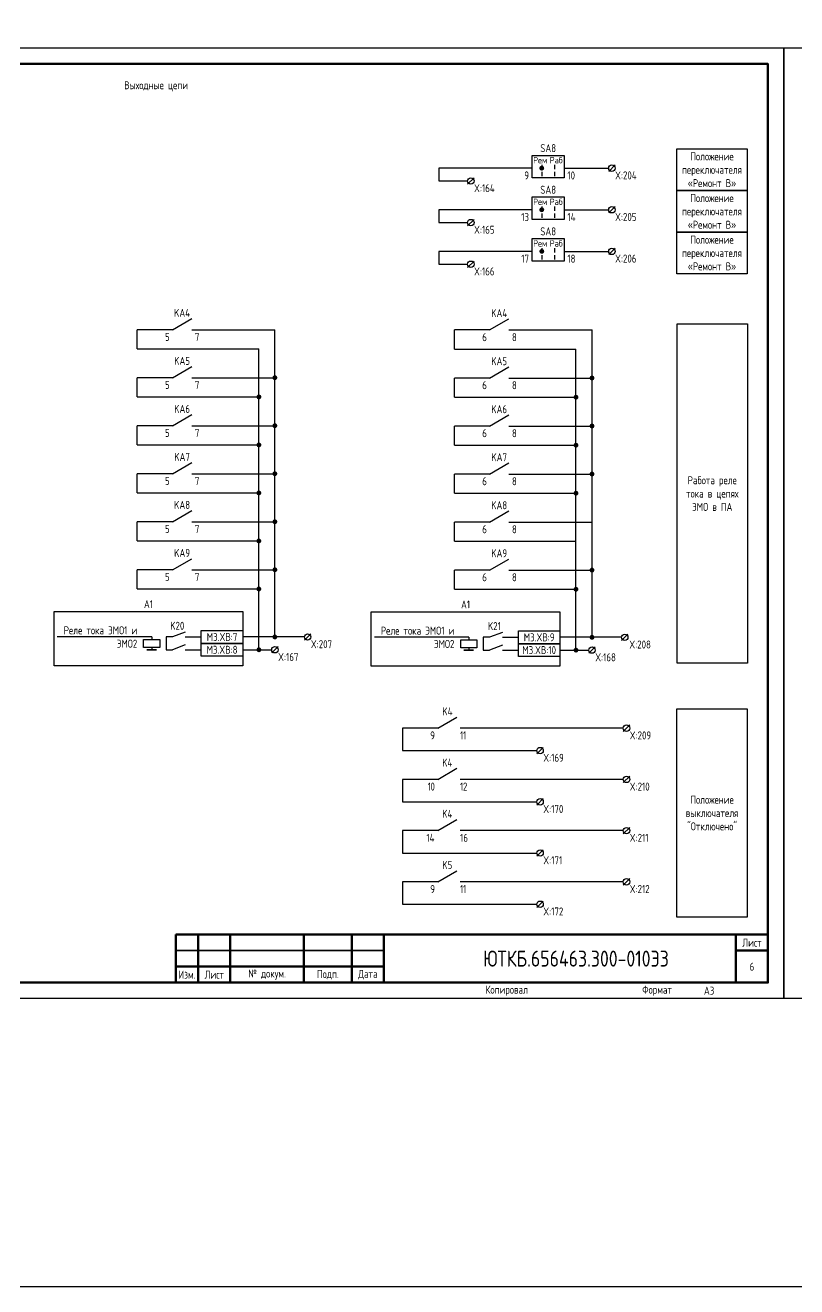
# Model space of a CAD drawing. Header units: millimetres. Extents: x -774 to 4101, y -90 to 618.
# Drawn here: x 2282.9 to 2524, y -90 to 304.1 of the extents above; entities that cross this region are included whole.
import ezdxf

# ---------------------------------------------------------------- set-up
doc = ezdxf.new("R2010")
doc.units = ezdxf.units.MM
doc.styles.add('Gost_type_A', font='GOST_A.TTF')

# ---------------------------------------------------------------- blocks, each defined once
blk = doc.blocks.new('Формат_А3')
blk.add_lwpolyline([(-420, 297), (0, 297), (0, 0), (-420, 0)], close=True)
at = {"lineweight": 50}
blk.add_lwpolyline([(-400, 292), (-5, 292), (-5, 5), (-400, 5)], close=True, dxfattribs=at)
blk = doc.blocks.new('Штамп малый нижний')
at = {"lineweight": 50}
for points in [[(-185, 15), (-178, 15), (-178, 5), (-185, 5)], [(-178, 15), (-168, 15), (-168, 5), (-178, 5)], [(-168, 15), (-145, 15), (-145, 5), (-168, 5)], [(-145, 15), (-130, 15), (-130, 5), (-145, 5)], [(-130, 15), (-120, 15), (-120, 5), (-130, 5)], [(-120, 15), (-10, 15), (-10, 0), (-120, 0)], [(-10, 15), (0, 15), (0, 10), (-10, 10)], [(-10, 10), (0, 10), (0, 0), (-10, 0)], [(-185, 5), (-178, 5), (-178, 0), (-185, 0)], [(-178, 5), (-168, 5), (-168, 0), (-178, 0)], [(-168, 5), (-145, 5), (-145, 0), (-168, 0)], [(-145, 5), (-130, 5), (-130, 0), (-145, 0)], [(-130, 5), (-120, 5), (-120, 0), (-130, 0)]]:
    blk.add_lwpolyline(points, close=True, dxfattribs=at)
for points in [[(-185, 15), (-178, 15), (-178, 10), (-185, 10)], [(-178, 15), (-168, 15), (-168, 10), (-178, 10)], [(-168, 15), (-145, 15), (-145, 10), (-168, 10)], [(-145, 15), (-130, 15), (-130, 10), (-145, 10)], [(-130, 15), (-120, 15), (-120, 10), (-130, 10)], [(-185, 10), (-178, 10), (-178, 5), (-185, 5)], [(-178, 10), (-168, 10), (-168, 5), (-178, 5)], [(-168, 10), (-145, 10), (-145, 5), (-168, 5)], [(-145, 10), (-130, 10), (-130, 5), (-145, 5)], [(-130, 10), (-120, 10), (-120, 5), (-130, 5)]]:
    blk.add_lwpolyline(points, close=True)
at = {"char_height": 2.5, "style": 'Gost_type_A'}
for s, insert, width, attachment_point in [('Лист', (-5, 12.5), 10, 5), ('№ докум.', (-156.5, 2.5), 23, 5), ('Подп.', (-137.5, 2.5), 15, 5), ('Дата', (-125, 2.5), 10, 5), ('Изм.', (-181.5, 2.5), 7, 5), ('Лист', (-173, 2.5), 10, 5), ('Копировал', (-75, -2.53), 13.1202, 6), ('Формат', (-30, -2.53), 13.1202, 6)]:
    blk.add_mtext(s, dxfattribs=dict(at, insert=insert, width=width, attachment_point=attachment_point))
blk = doc.blocks.new('POINT')
at = {"const_width": 0.75}
blk.add_lwpolyline([(-0.375, 0, 1), (0.375, 0, 1)], format="xyb", close=True, dxfattribs=at)
blk = doc.blocks.new('Переключатель_положение')
for p, q in [((2, 1), (2, -0.34)), ((2, -1.14), (2, -2.49))]:
    blk.add_line(p, q)

msp = doc.modelspace()

# ---------------------------------------------------------------- linework, layer by layer
for p, q in [((2467.23, 260.43), (2465.23, 258.43)), ((2441.33, 259.43), (2412.16, 259.43)), ((2412.16, 259.43), (2412.16, 255.43)), ((2423.17, 256.43), (2421.17, 254.43)), ((2412.16, 255.43), (2421.16, 255.43)), ((2441.33, 246.43), (2412.16, 246.43)), ((2412.16, 246.43), (2412.16, 242.43)), ((2467.23, 247.43), (2465.23, 245.43)), ((2412.16, 242.43), (2421.16, 242.43)), ((2423.17, 243.43), (2421.17, 241.43)), ((2441.33, 233.43), (2412.16, 233.43)), ((2412.16, 233.43), (2412.16, 229.43)), ((2467.23, 234.43), (2465.23, 232.43)), ((2412.16, 229.43), (2421.16, 229.43)), ((2423.17, 230.43), (2421.17, 228.43)), ((2328.94, 208.98), (2317.94, 208.98)), ((2317.94, 202.98), (2317.94, 208.98)), ((2328.94, 208.98), (2334.94, 212.44)), ((2334.94, 208.98), (2360.94, 208.98)), ((2360.94, 112.98), (2360.94, 208.98)), ((2428.02, 208.88), (2417.02, 208.88)), ((2417.02, 202.88), (2417.02, 208.88)), ((2428.02, 208.88), (2434.02, 212.34)), ((2434.03, 208.88), (2460.02, 208.88)), ((2460.02, 112.88), (2460.02, 208.88)), ((2317.94, 202.98), (2355.94, 202.98)), ((2355.94, 108.98), (2355.94, 202.98)), ((2417.02, 202.88), (2455.02, 202.88)), ((2455.02, 108.88), (2455.02, 202.88)), ((2328.94, 193.98), (2334.94, 197.44)), ((2428.02, 193.88), (2434.02, 197.34)), ((2328.94, 193.98), (2317.94, 193.98)), ((2317.94, 187.98), (2317.94, 193.98)), ((2334.94, 193.98), (2360.94, 193.98)), ((2428.02, 193.88), (2417.02, 193.88)), ((2417.02, 187.88), (2417.02, 193.88)), ((2434.03, 193.88), (2460.02, 193.88)), ((2317.94, 187.98), (2355.94, 187.98)), ((2417.02, 187.88), (2455.02, 187.88)), ((2328.94, 178.98), (2334.94, 182.44)), ((2428.02, 178.88), (2434.02, 182.34)), ((2328.94, 178.98), (2317.94, 178.98)), ((2317.94, 172.98), (2317.94, 178.98)), ((2334.94, 178.98), (2360.94, 178.98)), ((2428.02, 178.88), (2417.02, 178.88)), ((2417.02, 172.88), (2417.02, 178.88)), ((2434.03, 178.88), (2460.02, 178.88)), ((2317.94, 172.98), (2355.94, 172.98)), ((2417.02, 172.88), (2455.02, 172.88)), ((2328.94, 163.98), (2334.94, 167.44)), ((2428.02, 163.88), (2434.02, 167.34)), ((2328.94, 163.98), (2317.94, 163.98)), ((2317.94, 157.98), (2317.94, 163.98)), ((2334.94, 163.98), (2360.94, 163.98)), ((2428.02, 163.88), (2417.02, 163.88)), ((2417.02, 157.88), (2417.02, 163.88)), ((2434.03, 163.88), (2460.02, 163.88)), ((2317.94, 157.98), (2355.94, 157.98)), ((2417.02, 157.88), (2455.02, 157.88)), ((2328.94, 148.98), (2334.94, 152.44)), ((2428.02, 148.88), (2434.02, 152.34)), ((2328.94, 148.98), (2317.94, 148.98)), ((2317.94, 142.98), (2317.94, 148.98)), ((2334.94, 148.98), (2360.94, 148.98)), ((2428.02, 148.88), (2417.02, 148.88)), ((2417.02, 142.88), (2417.02, 148.88)), ((2434.03, 148.88), (2460.02, 148.88)), ((2317.94, 142.98), (2355.94, 142.98)), ((2417.02, 142.88), (2455.02, 142.88)), ((2328.94, 133.98), (2334.94, 137.44)), ((2428.02, 133.88), (2434.02, 137.34)), ((2328.94, 133.98), (2317.94, 133.98)), ((2317.94, 127.98), (2317.94, 133.98)), ((2334.94, 133.98), (2360.94, 133.98)), ((2428.02, 133.88), (2417.02, 133.88)), ((2417.02, 127.88), (2417.02, 133.88)), ((2434.03, 133.88), (2460.02, 133.88)), ((2317.94, 127.98), (2355.94, 127.98)), ((2417.02, 127.88), (2455.02, 127.88)), ((2322.44, 112.98), (2292.94, 112.98)), ((2322.44, 112.98), (2322.44, 112.23)), ((2370.17, 112.98), (2350.94, 112.98)), ((2372.17, 113.98), (2370.17, 111.98)), ((2421.52, 112.88), (2392.02, 112.88)), ((2421.52, 112.88), (2421.52, 112.13)), ((2469.25, 112.88), (2450.02, 112.88)), ((2471.26, 113.88), (2469.26, 111.88)), ((2322.44, 109.73), (2322.44, 108.98)), ((2350.94, 108.98), (2359.94, 108.98)), ((2361.95, 109.98), (2359.95, 107.98)), ((2421.52, 109.63), (2421.52, 108.88)), ((2450.02, 108.88), (2459.02, 108.88)), ((2461.03, 109.88), (2459.03, 107.88)), ((2411.8, 84.49), (2417.8, 87.95)), ((2411.8, 84.49), (2400.8, 84.49)), ((2400.8, 84.49), (2400.8, 77.49)), ((2469.8, 84.49), (2418.8, 84.49)), ((2471.8, 85.49), (2469.8, 83.49)), ((2400.8, 77.49), (2442.8, 77.49)), ((2444.8, 78.49), (2442.8, 76.49)), ((2411.8, 68.49), (2417.8, 71.95)), ((2411.8, 68.49), (2400.8, 68.49)), ((2400.8, 68.49), (2400.8, 61.49)), ((2469.8, 68.49), (2418.8, 68.49)), ((2471.8, 69.49), (2469.8, 67.49)), ((2400.8, 61.49), (2442.8, 61.49)), ((2444.8, 62.49), (2442.8, 60.49)), ((2411.8, 52.49), (2417.8, 55.95)), ((2411.8, 52.49), (2400.8, 52.49)), ((2400.8, 52.49), (2400.8, 45.49)), ((2469.8, 52.49), (2418.8, 52.49)), ((2471.8, 53.49), (2469.8, 51.49)), ((2400.8, 45.49), (2442.8, 45.49)), ((2444.8, 46.49), (2442.8, 44.49)), ((2411.8, 36.49), (2417.8, 39.96)), ((2411.8, 36.49), (2400.8, 36.49)), ((2400.8, 36.49), (2400.8, 29.49)), ((2469.8, 36.49), (2418.8, 36.49)), ((2471.8, 37.49), (2469.8, 35.49)), ((2400.8, 29.49), (2442.8, 29.49)), ((2444.8, 30.49), (2442.8, 28.49))]:
    msp.add_line(p, q)
at = {"ltscale": 4}
for p, q in [((2451.33, 259.43), (2465.23, 259.43)), ((2451.33, 246.43), (2465.23, 246.43)), ((2451.33, 233.43), (2465.23, 233.43))]:
    msp.add_line(p, q, dxfattribs=at)
at = {"ltscale": 4.32}
for p, q in [((2332.94, 114.48), (2328.94, 112.98)), ((2432.02, 114.38), (2428.02, 112.88)), ((2332.94, 110.48), (2328.94, 108.98)), ((2432.02, 110.38), (2428.02, 108.88))]:
    msp.add_line(p, q, dxfattribs=at)
at = {"ltscale": 1.08}
for p, q in [((2328.94, 112.98), (2326.94, 112.98)), ((2326.94, 112.98), (2326.94, 108.98)), ((2332.94, 112.98), (2337.94, 112.98)), ((2428.02, 112.88), (2426.02, 112.88)), ((2426.02, 112.88), (2426.02, 108.88)), ((2432.02, 112.88), (2437.02, 112.88)), ((2326.94, 108.98), (2328.94, 108.98)), ((2332.94, 108.98), (2337.94, 108.98)), ((2426.02, 108.88), (2428.02, 108.88)), ((2432.02, 108.88), (2437.02, 108.88))]:
    msp.add_line(p, q, dxfattribs=at)
at = {"color": 3}
msp.add_lwpolyline([(-774, 618), (4101, 618), (4101, -90), (-774, -90)], close=True, dxfattribs=at)
for points in [[(2486.5, 265.43), (2508.5, 265.43), (2508.5, 252.43), (2486.5, 252.43)], [(2441.33, 263.43), (2451.33, 263.43), (2451.33, 256.43), (2441.33, 256.43)], [(2486.5, 252.43), (2508.5, 252.43), (2508.5, 239.43), (2486.5, 239.43)], [(2441.33, 250.43), (2451.33, 250.43), (2451.33, 243.43), (2441.33, 243.43)], [(2441.33, 237.43), (2451.33, 237.43), (2451.33, 230.43), (2441.33, 230.43)], [(2486.5, 239.43), (2508.5, 239.43), (2508.5, 226.43), (2486.5, 226.43)], [(2486.59, 210.77), (2508.59, 210.77), (2508.59, 104.77), (2486.59, 104.77)], [(2291.94, 120.98), (2350.94, 120.98), (2350.94, 103.98), (2291.94, 103.98)], [(2391.02, 120.88), (2450.02, 120.88), (2450.02, 103.88), (2391.02, 103.88)], [(2337.94, 114.98), (2350.94, 114.98), (2350.94, 110.98), (2337.94, 110.98)], [(2437.02, 114.88), (2450.02, 114.88), (2450.02, 110.88), (2437.02, 110.88)], [(2324.94, 112.23), (2324.94, 109.73), (2319.94, 109.73), (2319.94, 112.23)], [(2337.94, 110.98), (2350.94, 110.98), (2350.94, 106.98), (2337.94, 106.98)], [(2424.02, 112.13), (2424.02, 109.63), (2419.02, 109.63), (2419.02, 112.13)], [(2437.02, 110.88), (2450.02, 110.88), (2450.02, 106.88), (2437.02, 106.88)], [(2323.94, 108.98), (2320.94, 108.98)], [(2423.02, 108.88), (2420.02, 108.88)], [(2486.53, 90.49), (2508.53, 90.49), (2508.53, 25.49), (2486.53, 25.49)]]:
    msp.add_lwpolyline(points, close=True)
for centre in [(2466.23, 259.43), (2422.17, 255.43), (2466.23, 246.43), (2422.17, 242.43), (2466.23, 233.43), (2422.17, 229.43), (2371.17, 112.98), (2470.26, 112.88), (2360.95, 108.98), (2460.03, 108.88), (2470.8, 84.49), (2443.8, 77.49), (2470.8, 68.49), (2443.8, 61.49), (2470.8, 52.49), (2443.8, 45.49), (2470.8, 36.49), (2443.8, 29.49)]:
    msp.add_circle(centre, 1)

# ---------------------------------------------------------------- block references
for name, p in [('Формат_А3', (2520, 0)), ('Формат_А3', (2940, 0)), ('POINT', (2444.33, 259.43)), ('Переключатель_положение', (2442.33, 259.43)), ('Переключатель_положение', (2446.33, 259.43)), ('POINT', (2444.33, 246.43)), ('Переключатель_положение', (2442.33, 246.43)), ('Переключатель_положение', (2446.33, 246.43)), ('POINT', (2444.33, 233.43)), ('Переключатель_положение', (2442.33, 233.43)), ('Переключатель_положение', (2446.33, 233.43)), ('POINT', (2360.94, 193.98)), ('POINT', (2460.02, 193.88)), ('POINT', (2355.94, 187.98)), ('POINT', (2455.02, 187.88)), ('POINT', (2360.94, 178.98)), ('POINT', (2460.02, 178.88)), ('POINT', (2355.94, 172.98)), ('POINT', (2455.02, 172.88)), ('POINT', (2360.94, 163.98)), ('POINT', (2460.02, 163.88)), ('POINT', (2355.94, 157.98)), ('POINT', (2455.02, 157.88)), ('POINT', (2360.94, 148.98)), ('POINT', (2355.94, 142.98)), ('POINT', (2360.94, 133.98)), ('POINT', (2460.02, 133.88)), ('POINT', (2355.94, 127.98)), ('POINT', (2455.02, 127.88)), ('POINT', (2360.94, 112.98)), ('POINT', (2460.02, 112.88)), ('POINT', (2355.94, 108.98)), ('POINT', (2455.02, 108.88)), ('Штамп малый нижний', (2515, 5))]:
    msp.add_blockref(name, p)

# ---------------------------------------------------------------- texts
at = {"char_height": 2.5, "line_spacing_factor": 0.9, "style": 'Gost_type_A'}
for s, insert, width, attachment_point in [('Выходные цепи', (2323.83, 285), 196, 5), ('X:204', (2467.23, 258.43), 8, 1), ('X:164', (2423.17, 254.43), 8, 1), ('X:205', (2467.23, 245.43), 8, 1), ('X:165', (2423.17, 241.43), 8, 1), ('X:206', (2467.23, 232.43), 8, 1), ('X:166', (2423.17, 228.43), 8, 1), ('A1', (2321.44, 121.98), 59, 8), ('A1', (2420.52, 121.88), 59, 8), ('X:207', (2372.17, 111.98), 8, 1), ('X:208', (2471.68, 111.88), 8, 1), ('X:167', (2361.95, 107.98), 8, 1), ('X:168', (2461.03, 107.88), 8, 1), ('X:209', (2471.8, 83.49), 8, 1), ('X:169', (2444.8, 76.49), 8, 1), ('X:210', (2471.8, 67.49), 8, 1), ('X:170', (2444.8, 60.49), 8, 1), ('X:211', (2471.8, 51.49), 8, 1), ('X:171', (2444.8, 44.49), 8, 1), ('X:212', (2471.8, 35.49), 8, 1), ('X:172', (2444.8, 28.49), 8, 1)]:
    msp.add_mtext(s, dxfattribs=dict(at, insert=insert, width=width, attachment_point=attachment_point))
at = {"color": 6, "char_height": 2.5, "width": 10, "attachment_point": 8, "style": 'Gost_type_A'}
for insert in [(2446.33, 264.43), (2446.33, 251.43), (2446.33, 238.43)]:
    msp.add_mtext('SA8', dxfattribs=dict(at, insert=insert))
at = {"style": 'Gost_type_A'}
for s, insert, char_height, width, attachment_point in [('Положение переключателя «Ремонт В» ', (2497.5, 258.93), 2.5, 21.9988, 5), ('Рем', (2443.83, 261.93), 2, 5, 5), ('Раб', (2448.83, 261.93), 2, 5, 5), ('9', (2440.33, 258.41), 2.5, 5, 3), ('10', (2452.33, 258.41), 2.5, 5, 1), ('Рем', (2443.83, 248.93), 2, 5, 5), ('Раб', (2448.83, 248.93), 2, 5, 5), ('Положение переключателя «Ремонт В» ', (2497.5, 245.93), 2.5, 21.9988, 5), ('13', (2440.33, 245.41), 2.5, 5, 3), ('14', (2452.33, 245.41), 2.5, 5, 1), ('Рем', (2443.83, 235.93), 2, 5, 5), ('Раб', (2448.83, 235.93), 2, 5, 5), ('Положение переключателя «Ремонт В» ', (2497.5, 232.93), 2.5, 21.9988, 5), ('17', (2440.33, 232.41), 2.5, 5, 3), ('18', (2452.33, 232.41), 2.5, 5, 1), ('KA4', (2331.94, 212.98), 2.5, 18, 8), ('KA4', (2431.02, 212.88), 2.5, 18, 8), ('{\\T0.9;5}', (2327.94, 207.98), 2.5, 5, 3), ('{\\T0.9;7}', (2335.94, 207.98), 2.5, 5, 1), ('{\\T0.9;6}', (2427.03, 207.88), 2.5, 5, 3), ('{\\T0.9;8}', (2435.02, 207.88), 2.5, 5, 1), ('KA5', (2331.94, 197.98), 2.5, 18, 8), ('KA5', (2431.02, 197.88), 2.5, 18, 8), ('{\\T0.9;5}', (2327.94, 192.98), 2.5, 5, 3), ('{\\T0.9;7}', (2335.94, 192.98), 2.5, 5, 1), ('{\\T0.9;6}', (2427.03, 192.88), 2.5, 5, 3), ('{\\T0.9;8}', (2435.02, 192.88), 2.5, 5, 1), ('KA6', (2331.94, 182.98), 2.5, 18, 8), ('KA6', (2431.02, 182.88), 2.5, 18, 8), ('{\\T0.9;5}', (2327.94, 177.98), 2.5, 5, 3), ('{\\T0.9;7}', (2335.94, 177.98), 2.5, 5, 1), ('{\\T0.9;6}', (2427.03, 177.88), 2.5, 5, 3), ('{\\T0.9;8}', (2435.02, 177.88), 2.5, 5, 1), ('KA7', (2331.94, 167.98), 2.5, 18, 8), ('KA7', (2431.02, 167.88), 2.5, 18, 8), ('{\\T0.9;5}', (2327.94, 162.98), 2.5, 5, 3), ('{\\T0.9;7}', (2335.94, 162.98), 2.5, 5, 1), ('{\\T0.9;6}', (2427.03, 162.88), 2.5, 5, 3), ('{\\T0.9;8}', (2435.02, 162.88), 2.5, 5, 1), ('Работа реле тока в цепях ЭМО в ПА', (2497.59, 157.77), 2.5, 21.9988, 5), ('KA8', (2331.94, 152.98), 2.5, 18, 8), ('KA8', (2431.02, 152.88), 2.5, 18, 8), ('{\\T0.9;5}', (2327.94, 147.98), 2.5, 5, 3), ('{\\T0.9;7}', (2335.94, 147.98), 2.5, 5, 1), ('{\\T0.9;6}', (2427.03, 147.88), 2.5, 5, 3), ('{\\T0.9;8}', (2435.02, 147.88), 2.5, 5, 1), ('KA9', (2331.94, 137.98), 2.5, 18, 8), ('KA9', (2431.02, 137.88), 2.5, 18, 8), ('{\\T0.9;5}', (2327.94, 132.98), 2.5, 5, 3), ('{\\T0.9;7}', (2335.94, 132.98), 2.5, 5, 1), ('{\\T0.9;6}', (2427.03, 132.88), 2.5, 5, 3), ('{\\T0.9;8}', (2435.02, 132.88), 2.5, 5, 1), ('Реле тока ЭМО1 и ЭМО2', (2317.94, 112.98), 2.5, 23.4787, 6), ('K20', (2330.44, 116.48), 2.5, 5, 5), ('Реле тока ЭМО1 и ЭМО2', (2417.02, 112.88), 2.5, 23.4787, 6), ('K21', (2429.52, 116.38), 2.5, 5, 5), ('M3.XВ:7', (2344.44, 112.98), 2.5, 13, 5), ('M3.XВ:9', (2443.52, 112.88), 2.5, 13, 5), ('M3.XВ:8', (2344.44, 108.98), 2.5, 13, 5), ('M3.XВ:10', (2443.52, 108.88), 2.5, 13, 5), ('K4', (2414.84, 88.49), 2.5, 18, 8), ('{\\T0.9;9}', (2410.8, 83.49), 2.5, 5, 3), ('{\\T0.9;11}', (2418.8, 83.49), 2.5, 5, 1), ('K4', (2414.8, 72.49), 2.5, 18, 8), ('{\\T0.9;10}', (2410.8, 67.49), 2.5, 5, 3), ('{\\T0.9;12}', (2418.8, 67.49), 2.5, 5, 1), ('Положение выключателя "Отключено"', (2497.53, 57.99), 2.5, 21.9988, 5), ('K4', (2414.8, 56.49), 2.5, 10, 8), ('14', (2410.8, 51.49), 2.5, 6, 3), ('16', (2418.8, 51.49), 2.5, 6, 1), ('K5', (2414.8, 40.49), 2.5, 18, 8), ('{\\T0.9;9}', (2410.8, 35.49), 2.5, 5, 3), ('{\\T0.9;11}', (2418.8, 35.49), 2.5, 5, 1), ('ЮТКБ.656463.300-010Э3', (2455, 12.5), 5, 120, 5), ('6', (2510, 10), 2.5, 10, 5), ('A3', (2495, 2.5), 2.5, 20, 4)]:
    msp.add_mtext(s, dxfattribs=dict(at, insert=insert, char_height=char_height, width=width, attachment_point=attachment_point))

doc.saveas('drawing.dxf')
